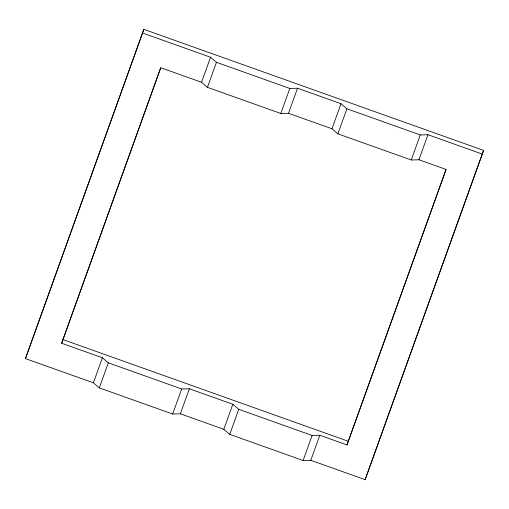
<?xml version="1.0" encoding="UTF-8"?>
<svg xmlns="http://www.w3.org/2000/svg" width="509" height="509" viewBox="0 0 509 509"><rect width="100%" height="100%" fill="white"/><g stroke="black" fill="none" stroke-linecap="round" stroke-linejoin="round"><path stroke-width="0.76" d="M25.45 358.603L143.856 29.337L483.55 150.397L482.309 154.087L365.144 479.663L310.789 460.295L303.109 460.511L229.737 434.362L223.833 429.303L180.351 413.804L172.666 414.021L99.293 387.877L93.389 382.813L25.45 358.603L143.856 29.337M61.64 343.244L160.774 67.761L201.539 82.286L207.449 87.344L280.822 113.494L288.501 113.278L331.983 128.771L337.887 133.835L411.259 159.979L418.945 159.762L446.119 169.446L346.979 444.936L319.805 435.246L312.125 435.469L238.746 409.319L232.842 404.261L189.361 388.761L181.681 388.978L108.309 362.828L102.398 357.77L61.64 343.244L160.679 67.799M346.979 444.936L446.018 169.491M365.144 479.663L483.55 150.397M93.389 382.813L102.398 357.77M201.539 82.286L210.554 57.243L142.615 33.034M99.293 387.877L108.309 362.828M207.449 87.344L216.459 62.302L210.554 57.243M172.666 414.021L181.681 388.978M280.822 113.494L289.831 88.451L297.517 88.235L340.992 103.728L346.903 108.786L420.275 134.936L427.954 134.72L482.309 154.087M180.351 413.804L189.361 388.761M288.501 113.278L297.517 88.235M223.833 429.303L232.842 404.261M331.983 128.771L340.992 103.728M229.737 434.362L238.746 409.319M337.887 133.835L346.903 108.786M303.109 460.511L312.125 435.469M411.259 159.979L420.275 134.936M310.789 460.295L319.805 435.246M418.945 159.762L427.954 134.72M216.459 62.302L289.831 88.451M62.881 339.554L348.226 441.239"/></g></svg>
